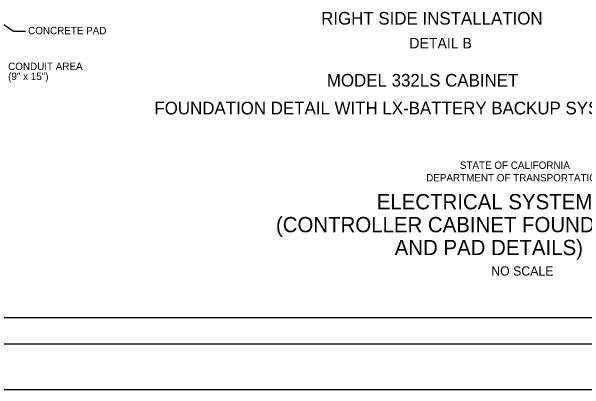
# Model space of a CAD drawing. Extents: x -894 to 866, y -472 to 714.
# Drawn here: x 39 to 583, y -472 to -114 of the extents above; entities that cross this region are included whole.
import ezdxf

# ---------------------------------------------------------------- set-up
doc = ezdxf.new("R2010")
doc.units = 0
for name, color, linetype in [('border_INSIDE-BORDER-anno', 7, 'Continuous'), ('border_PLOTTING-ELEMENTS', 7, 'Continuous'), ('border_rw_22x34_Cut_Lines', 7, 'Continuous'), ('border_SHEET', 7, 'Continuous'), ('es_DETAIL-anno', 7, 'Continuous')]:
    doc.layers.add(name, color=color, linetype=linetype)

msp = doc.modelspace()

# ---------------------------------------------------------------- linework, layer by layer
at = {"layer": 'border_PLOTTING-ELEMENTS'}
for points in [[(-894.04, -472.44), (865.96, -472.44), (865.96, 713.56), (-894.04, 713.56)], [(-864.04, 670.56), (835.96, 670.56), (835.96, -429.44), (-864.04, -429.44)]]:
    msp.add_lwpolyline(points, close=True, dxfattribs=at)
at = {"layer": 'border_rw_22x34_Cut_Lines'}
msp.add_lwpolyline([(-864.04, 670.56), (835.96, 670.56), (835.96, -429.44), (-864.04, -429.44)], close=True, dxfattribs=at)
at = {"layer": 'border_SHEET'}
msp.add_line((810.96, -404.44), (-814.04, -404.44), dxfattribs=at)
at = {"layer": 'es_DETAIL-anno'}
for p, q in [((19.97, -118.41), (40.44, -132.26)), ((40.44, -132.26), (52.03, -132.29))]:
    msp.add_line(p, q, dxfattribs=at)

# ---------------------------------------------------------------- texts
at = {"layer": 'border_INSIDE-BORDER-anno'}
for s, height, p in [('STATE OF CALIFORNIA', 7, (464.52, -263.02)), ('DEPARTMENT OF TRANSPORTATION', 7, (432.52, -274.92)), ('ELECTRICAL SYSTEMS', 14.5, (385.61, -301.42)), ('(CONTROLLER CABINET FOUNDATION', 14.5, (289.82, -323.17)), ('AND PAD DETAILS)', 14.5, (402.62, -344.92)), ('NO SCALE', 8.75, (494.3, -364.3))]:
    msp.add_text(s, height=height, dxfattribs=at).set_placement(p)
at = {"layer": 'es_DETAIL-anno'}
for s, height, p in [('RIGHT SIDE INSTALLATION', 12, (332.73, -126.1)), ('CONCRETE PAD', 7, (54.42, -135.26)), ('DETAIL B', 10, (416.53, -148.67)), ('CONDUIT AREA', 7, (35.42, -169.21)), ('(9" x 15")', 7, (35.42, -178.73)), ('MODEL 332LS CABINET', 12, (338.17, -184.91)), ('FOUNDATION DETAIL WITH LX-BATTERY BACKUP SYSTEM', 12, (174.35, -211.31))]:
    msp.add_text(s, height=height, dxfattribs=at).set_placement(p)

doc.saveas('drawing.dxf')
